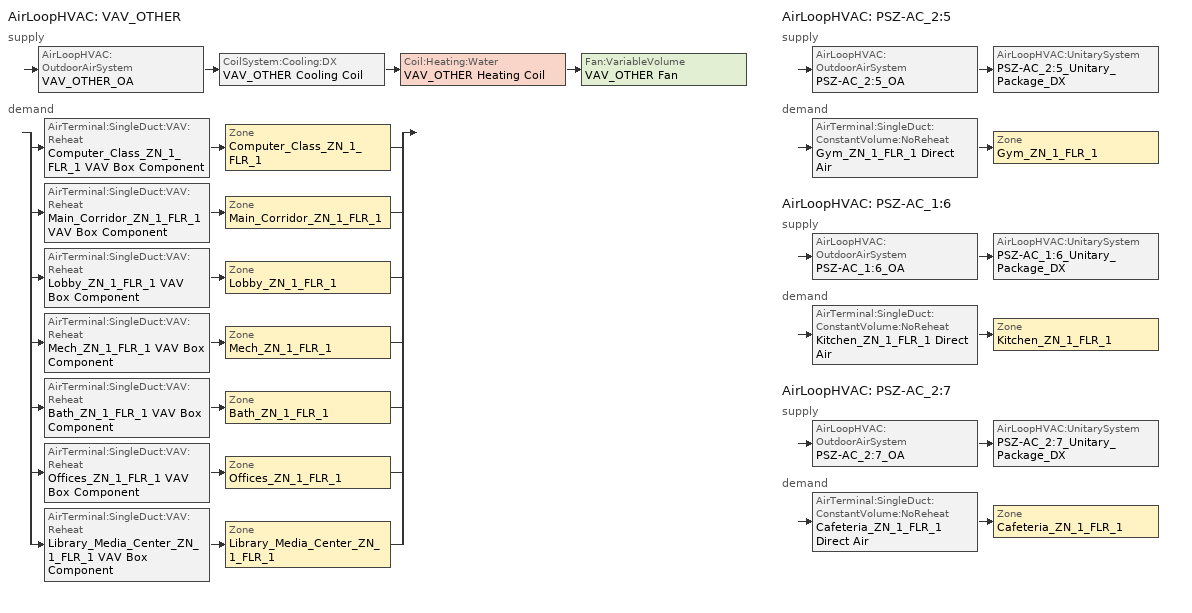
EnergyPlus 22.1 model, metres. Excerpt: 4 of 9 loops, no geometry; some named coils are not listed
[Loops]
AirLoopHVAC 'VAV_OTHER'
 supply: AirLoopHVAC:OutdoorAirSystem 'VAV_OTHER_OA' > CoilSystem:Cooling:DX 'VAV_OTHER Cooling Coil' > Coil:Heating:Water 'VAV_OTHER Heating Coil' > Fan:VariableVolume 'VAV_OTHER Fan'
 demand: split
  | AirTerminal:SingleDuct:VAV:Reheat 'Computer_Class_ZN_1_FLR_1 VAV Box Component' > Zone 'Computer_Class_ZN_1_FLR_1'
  | AirTerminal:SingleDuct:VAV:Reheat 'Main_Corridor_ZN_1_FLR_1 VAV Box Component' > Zone 'Main_Corridor_ZN_1_FLR_1'
  | AirTerminal:SingleDuct:VAV:Reheat 'Lobby_ZN_1_FLR_1 VAV Box Component' > Zone 'Lobby_ZN_1_FLR_1'
  | AirTerminal:SingleDuct:VAV:Reheat 'Mech_ZN_1_FLR_1 VAV Box Component' > Zone 'Mech_ZN_1_FLR_1'
  | AirTerminal:SingleDuct:VAV:Reheat 'Bath_ZN_1_FLR_1 VAV Box Component' > Zone 'Bath_ZN_1_FLR_1'
  | AirTerminal:SingleDuct:VAV:Reheat 'Offices_ZN_1_FLR_1 VAV Box Component' > Zone 'Offices_ZN_1_FLR_1'
  | AirTerminal:SingleDuct:VAV:Reheat 'Library_Media_Center_ZN_1_FLR_1 VAV Box Component' > Zone 'Library_Media_Center_ZN_1_FLR_1'
AirLoopHVAC 'PSZ-AC_2:5'
 supply: AirLoopHVAC:OutdoorAirSystem 'PSZ-AC_2:5_OA' > AirLoopHVAC:UnitarySystem 'PSZ-AC_2:5_Unitary_Package_DX'
 demand: AirTerminal:SingleDuct:ConstantVolume:NoReheat 'Gym_ZN_1_FLR_1 Direct Air' > Zone 'Gym_ZN_1_FLR_1'
AirLoopHVAC 'PSZ-AC_1:6'
 supply: AirLoopHVAC:OutdoorAirSystem 'PSZ-AC_1:6_OA' > AirLoopHVAC:UnitarySystem 'PSZ-AC_1:6_Unitary_Package_DX'
 demand: AirTerminal:SingleDuct:ConstantVolume:NoReheat 'Kitchen_ZN_1_FLR_1 Direct Air' > Zone 'Kitchen_ZN_1_FLR_1'
AirLoopHVAC 'PSZ-AC_2:7'
 supply: AirLoopHVAC:OutdoorAirSystem 'PSZ-AC_2:7_OA' > AirLoopHVAC:UnitarySystem 'PSZ-AC_2:7_Unitary_Package_DX'
 demand: AirTerminal:SingleDuct:ConstantVolume:NoReheat 'Cafeteria_ZN_1_FLR_1 Direct Air' > Zone 'Cafeteria_ZN_1_FLR_1'
[Refrigeration:Case] Availability Schedule=ALWAYS_ON; Zone=Kitchen_ZN_1_FLR_1; Rated Ambient Temperature {C}=23.88; Rated Ambient Relative Humidity {percent}=55; Rated Total Cooling Capacity per Unit Length {W/m}=734; Case Length {m}=3.66; Latent Case Credit Curve Type=CaseTemperatureMethod; Standard Case Lighting Power per Unit Length {W/m}=33; Case Lighting Schedule=walkin_occ_lght_SCH_2; Fraction of Lighting Energy to Case=1; Case Anti-Sweat Heater Power per Unit Length {W/m}=0; Minimum Anti-Sweat Heater Power per Unit Length {W/m}=0; Anti-Sweat Heater Control Type=None; Humidity at Zero Anti-Sweat Heater Energy {percent}=0; Case Height {m}=0; Defrost Energy Correction Curve Type=None
Name | Rated Latent Heat Ratio | Rated Runtime Fraction | Case Operating Temperature {C} | Latent Case Credit Curve | Standard Case Fan Power per Unit Length {W/m} | Operating Case Fan Power per Unit Length {W/m} | Fraction of Anti-Sweat Heater Energy to Case | Case Defrost Power per Unit Length {W/m} | Case Defrost Type | Case Defrost Schedule | Case Defrost Drip-Down Schedule | Under Case HVAC Return Air Fraction | Refrigerated Case Restocking Schedule | Case Credit Fraction Schedule
Kitchen_ZN_1_FLR_1_Case:1_WALKINFREEZER | 0.1 | 0.4 | -23 | Kitchen_ZN_1_FLR_1_Case:1_WALKINFREEZERSingleShelfHorizontal_LatentEnergyMult | 19.5143 | 19.5143 | 0 | 547 | ELECTRIC | Kitchen_ZN_1_FLR_1_Case:1_WALKINFREEZER_CaseDefrost2aDaySched | Kitchen_ZN_1_FLR_1_Case:1_WALKINFREEZER_CaseDripDown2aDaySched | 0 | Kitchen_ZN_1_FLR_1_Case:1_WALKINFREEZER_WalkInStockingSched | Kitchen_ZN_1_FLR_1_Case:1_WALKINFREEZER_CaseCreditReduxSched
Kitchen_ZN_1_FLR_1_Case:2_SELFCONTAINEDDISPLAYCASE | 0.08 | 0.85 | 2 | Kitchen_ZN_1_FLR_1_Case:2_SELFCONTAINEDDISPLAYCASEMultiShelfVertical_LatentEnergyMult | 15.7143 | 15.7143 | 0.2 | 0 | NONE |  |  | 0.05 | Kitchen_ZN_1_FLR_1_Case:2_SELFCONTAINEDDISPLAYCASE_CaseStockingSched
[Refrigeration:CaseAndWalkInList]
Name | Case or WalkIn 1
RACK1CaseList | Kitchen_ZN_1_FLR_1_Case:1_WALKINFREEZER
RACK2CaseList | Kitchen_ZN_1_FLR_1_Case:2_SELFCONTAINEDDISPLAYCASE
[EnergyManagementSystem:Sensor]
Name | Output:Variable or Output:Meter Index Key | Output:Variable or Output:Meter
cPCLZN_1_FLR_1_LSr | Computer_Class_ZN_1_FLR_1 | Zone Lights Electricity Rate
cPCLZN_1_FLR_1_OSr | Computer_Class_ZN_1_FLR_1 | People Occupant Count
Main_Corridor_ZN_1_FLR_1_LSr | Main_Corridor_ZN_1_FLR_1 | Zone Lights Electricity Rate
Lobby_ZN_1_FLR_1_LSr | Lobby_ZN_1_FLR_1 | Zone Lights Electricity Rate
Mech_ZN_1_FLR_1_LSr | Mech_ZN_1_FLR_1 | Zone Lights Electricity Rate
Bath_ZN_1_FLR_1_LSr | Bath_ZN_1_FLR_1 | Zone Lights Electricity Rate
Offices_ZN_1_FLR_1_LSr | Offices_ZN_1_FLR_1 | Zone Lights Electricity Rate
Offices_ZN_1_FLR_1_OSr | Offices_ZN_1_FLR_1 | People Occupant Count
Gym_ZN_1_FLR_1_LSr | Gym_ZN_1_FLR_1 | Zone Lights Electricity Rate
Gym_ZN_1_FLR_1_OSr | Gym_ZN_1_FLR_1 | People Occupant Count
Kitchen_ZN_1_FLR_1_LSr | Kitchen_ZN_1_FLR_1 | Zone Lights Electricity Rate
Kitchen_ZN_1_FLR_1_OSr | Kitchen_ZN_1_FLR_1 | People Occupant Count
Cafeteria_ZN_1_FLR_1_LSr | Cafeteria_ZN_1_FLR_1 | Zone Lights Electricity Rate
Cafeteria_ZN_1_FLR_1_OSr | Cafeteria_ZN_1_FLR_1 | People Occupant Count
LMC_ZN_1_FLR_1_LSr | Library_Media_Center_ZN_1_FLR_1 | Zone Lights Electricity Rate
LMC_ZN_1_FLR_1_OSr | Library_Media_Center_ZN_1_FLR_1 | People Occupant Count
vav_other_OA_VRP | VAV_OTHER | Air System Outdoor Air Mechanical Ventilation Requested Mass Flow Rate
vav_other_OA | VAV_OTHER | Air System Outdoor Air Mass Flow Rate
vav_other_SUPPLY_FLOW | VAV_OTHER_OA-VAV_OTHER_CoolCNode | System Node Standard Density Volume Flow Rate
[EnergyManagementSystem:Program]
SetBoilerCurve: IF BoilerPLR >= PLRx; IF BoilerType == 1; SET BoilerCurve = 0.975 + 0.305*BoilerPLR - 0.527*(BoilerPLR^2) + 0.249*(BoilerPLR^3); ELSEIF BoilerType == 2; SET BoilerCurve = 0.907 + 0.320*BoilerPLR - 0.420*(BoilerPLR^2) + 0.193*(BoilerPLR^3); ELSE; SET BoilerCurve = 0.492 + 1.41*BoilerPLR - 1.529*(BoilerPLR^2) + 0.628*(BoilerPLR^3); ENDIF; ELSE; IF BoilerPLR == 0; SET BoilerCurve = NULL; ELSE; IF BoilerPLR <0.05; SET BoilerCurve = (0.05/(0.05 + SkinLossRate)) * (Ecx/EtRated); ELSE; SET BoilerCurve = (BoilerPLR/(BoilerPLR + SkinLossRate)) * (Ecx/EtRated); ENDIF; ENDIF; ENDIF
[EnergyManagementSystem:ProgramCallingManager]
Transformer_Load_Prog_Manager: AfterPredictorAfterHVACManagers; Transformer_Load_Prog
SET_cCL1_Pod_1_ZN_1_FLR_1_Light_EMS_Program_Prog_Manager: BeginTimestepBeforePredictor; SET_cCL1_Pod_1_ZN_1_FLR_1_Light_EMS_Program
SET_mCl1_Pod_1_ZN_1_FLR_1_Light_EMS_Program_Prog_Manager: BeginTimestepBeforePredictor; SET_mCl1_Pod_1_ZN_1_FLR_1_Light_EMS_Program
SET_cPOD1_ZN_1_FLR_1_Light_EMS_Program_Prog_Manager: BeginTimestepBeforePredictor; SET_cPOD1_ZN_1_FLR_1_Light_EMS_Program
SET_cCL2_Pod_1_ZN_1_FLR_1_Light_EMS_Program_Prog_Manager: BeginTimestepBeforePredictor; SET_cCL2_Pod_1_ZN_1_FLR_1_Light_EMS_Program
SET_mCl2_Pod_1_ZN_1_FLR_1_Light_EMS_Program_Prog_Manager: BeginTimestepBeforePredictor; SET_mCl2_Pod_1_ZN_1_FLR_1_Light_EMS_Program
SET_cCL1_Pod_2_ZN_1_FLR_1_Light_EMS_Program_Prog_Manager: BeginTimestepBeforePredictor; SET_cCL1_Pod_2_ZN_1_FLR_1_Light_EMS_Program
SET_mCl1_Pod_2_ZN_1_FLR_1_Light_EMS_Program_Prog_Manager: BeginTimestepBeforePredictor; SET_mCl1_Pod_2_ZN_1_FLR_1_Light_EMS_Program
SET_cPOD2_ZN_1_FLR_1_Light_EMS_Program_Prog_Manager: BeginTimestepBeforePredictor; SET_cPOD2_ZN_1_FLR_1_Light_EMS_Program
SET_cCL2_Pod_2_ZN_1_FLR_1_Light_EMS_Program_Prog_Manager: BeginTimestepBeforePredictor; SET_cCL2_Pod_2_ZN_1_FLR_1_Light_EMS_Program
SET_mCl2_Pod_2_ZN_1_FLR_1_Light_EMS_Program_Prog_Manager: BeginTimestepBeforePredictor; SET_mCl2_Pod_2_ZN_1_FLR_1_Light_EMS_Program
SET_cCL1_Pod_3_ZN_1_FLR_1_Light_EMS_Program_Prog_Manager: BeginTimestepBeforePredictor; SET_cCL1_Pod_3_ZN_1_FLR_1_Light_EMS_Program
SET_mCl1_Pod_3_ZN_1_FLR_1_Light_EMS_Program_Prog_Manager: BeginTimestepBeforePredictor; SET_mCl1_Pod_3_ZN_1_FLR_1_Light_EMS_Program
SET_cPOD3_ZN_1_FLR_1_Light_EMS_Program_Prog_Manager: BeginTimestepBeforePredictor; SET_cPOD3_ZN_1_FLR_1_Light_EMS_Program
SET_cCL2_Pod_3_ZN_1_FLR_1_Light_EMS_Program_Prog_Manager: BeginTimestepBeforePredictor; SET_cCL2_Pod_3_ZN_1_FLR_1_Light_EMS_Program
SET_mCl2_Pod_3_ZN_1_FLR_1_Light_EMS_Program_Prog_Manager: BeginTimestepBeforePredictor; SET_mCl2_Pod_3_ZN_1_FLR_1_Light_EMS_Program
SET_cPCLZN_1_FLR_1_Light_EMS_Program_Prog_Manager: BeginTimestepBeforePredictor; SET_cPCLZN_1_FLR_1_Light_EMS_Program
SET_Main_Corridor_ZN_1_FLR_1_Light_EMS_Program_Prog_Manager: BeginTimestepBeforePredictor; SET_Main_Corridor_ZN_1_FLR_1_Light_EMS_Program
SET_Lobby_ZN_1_FLR_1_Light_EMS_Program_Prog_Manager: BeginTimestepBeforePredictor; SET_Lobby_ZN_1_FLR_1_Light_EMS_Program
SET_Mech_ZN_1_FLR_1_Light_EMS_Program_Prog_Manager: BeginTimestepBeforePredictor; SET_Mech_ZN_1_FLR_1_Light_EMS_Program
SET_Bath_ZN_1_FLR_1_Light_EMS_Program_Prog_Manager: BeginTimestepBeforePredictor; SET_Bath_ZN_1_FLR_1_Light_EMS_Program
SET_Offices_ZN_1_FLR_1_Light_EMS_Program_Prog_Manager: BeginTimestepBeforePredictor; SET_Offices_ZN_1_FLR_1_Light_EMS_Program
SET_Gym_ZN_1_FLR_1_Light_EMS_Program_Prog_Manager: BeginTimestepBeforePredictor; SET_Gym_ZN_1_FLR_1_Light_EMS_Program
SET_Kitchen_ZN_1_FLR_1_Light_EMS_Program_Prog_Manager: BeginTimestepBeforePredictor; SET_Kitchen_ZN_1_FLR_1_Light_EMS_Program
SET_Cafeteria_ZN_1_FLR_1_Light_EMS_Program_Prog_Manager: BeginTimestepBeforePredictor; SET_Cafeteria_ZN_1_FLR_1_Light_EMS_Program
SET_LMC_ZN_1_FLR_1_Light_EMS_Program_Prog_Manager: BeginTimestepBeforePredictor; SET_LMC_ZN_1_FLR_1_Light_EMS_Program
[EnergyManagementSystem:InternalVariable] Internal Data Type=Zone Floor Area
Name | Internal Data Index Key
cPCLZN_1_FLR_1_Area | Computer_Class_ZN_1_FLR_1
Main_Corridor_ZN_1_FLR_1_Area | Main_Corridor_ZN_1_FLR_1
Lobby_ZN_1_FLR_1_Area | Lobby_ZN_1_FLR_1
Mech_ZN_1_FLR_1_Area | Mech_ZN_1_FLR_1
Bath_ZN_1_FLR_1_Area | Bath_ZN_1_FLR_1
Offices_ZN_1_FLR_1_Area | Offices_ZN_1_FLR_1
Gym_ZN_1_FLR_1_Area | Gym_ZN_1_FLR_1
Kitchen_ZN_1_FLR_1_Area | Kitchen_ZN_1_FLR_1
Cafeteria_ZN_1_FLR_1_Area | Cafeteria_ZN_1_FLR_1
LMC_ZN_1_FLR_1_Area | Library_Media_Center_ZN_1_FLR_1
[DesignSpecification:ZoneAirDistribution] Zone Air Distribution Effectiveness in Cooling Mode=1; Zone Air Distribution Effectiveness in Heating Mode=1
Name | Minimum Zone Ventilation Efficiency
VAV_Zone_AirDistribution | 0.6
CM DSZAD Building
[Sizing:System] Type of Load to Size On=Sensible; Preheat Design Temperature {C}=7; Preheat Design Humidity Ratio {kgWater/kgDryAir}=0.008; Precool Design Temperature {C}=12.8; Precool Design Humidity Ratio {kgWater/kgDryAir}=0.008; Central Cooling Design Supply Air Temperature {C}=12.8; Type of Zone Sum to Use=Coincident; 100% Outdoor Air in Cooling=No; 100% Outdoor Air in Heating=No; Central Cooling Design Supply Air Humidity Ratio {kgWater/kgDryAir}=0.0085; Central Heating Design Supply Air Humidity Ratio {kgWater/kgDryAir}=0.008; Cooling Supply Air Flow Rate Method=DesignDay; Cooling Supply Air Flow Rate {m3/s}=0; Heating Supply Air Flow Rate Method=DesignDay; Heating Supply Air Flow Rate {m3/s}=0; System Outdoor Air Method=ZoneSum
Name | Design Outdoor Air Flow Rate {m3/s} | Central Heating Maximum System Air Flow Ratio | Central Heating Design Supply Air Temperature {C} | Zone Maximum Outdoor Air Fraction | Cooling Design Capacity Method | Cooling Design Capacity {W} | Heating Design Capacity Method | Heating Design Capacity {W} | Central Cooling Capacity Control Method
VAV_OTHER | 1.4686 | 0.3 | 12.8
PSZ-AC_2:5; PSZ-AC_1:6; PSZ-AC_2:7 | AUTOSIZE | 1 | 40 | 1 | CoolingDesignCapacity | autosize | HeatingDesignCapacity | autosize | OnOff
[AirLoopHVAC] Design Supply Air Flow Rate {m3/s}=AUTOSIZE
VAV_OTHER; PSZ-AC_2:5; PSZ-AC_1:6; PSZ-AC_2:7
[SetpointManager:MixedAir] Control Variable=Temperature
Name | Setpoint Node or NodeList
VAV_OTHER_CoolC SAT Manager | VAV_OTHER_CoolC-VAV_OTHER_HeatCNode
VAV_OTHER_HeatC MixedAir Manager | VAV_OTHER_HeatC-VAV_OTHER FanNode
VAV_OTHER_OAMixed Air Temp Manager | VAV_OTHER_OA-VAV_OTHER_CoolCNode
PSZ-AC_2:5_OAMixed Air Temp Manager | PSZ-AC_2:5 Mixed Air Outlet
PSZ-AC_1:6_OAMixed Air Temp Manager | PSZ-AC_1:6 Mixed Air Outlet
PSZ-AC_2:7_OAMixed Air Temp Manager | PSZ-AC_2:7 Mixed Air Outlet
[Controller:OutdoorAir] Maximum Outdoor Air Flow Rate {m3/s}=AUTOSIZE; Economizer Control Type=DifferentialEnthalpy; Economizer Control Action Type=ModulateFlow; Lockout Type=LockoutWithHeating; Minimum Limit Type=FixedMinimum
Name | Minimum Outdoor Air Flow Rate {m3/s} | Minimum Outdoor Air Schedule | Maximum Fraction of Outdoor Air Schedule | Mechanical Ventilation Controller
VAV_OTHER_OA_Controller | 0 | MinOA_MotorizedDamper_Sched | VAV_OTHER Max OA Fraction | VAV_OTHER_DCV
PSZ-AC_2:5_OA_Controller; PSZ-AC_2:7_OA_Controller | AUTOSIZE | MinOA_MotorizedDamper_Sched
PSZ-AC_1:6_OA_Controller | AUTOSIZE | Kitchen_Exhaust_SCH
[CoilSystem:Cooling:DX]
VAV_OTHER Cooling Coil: Availability Schedule=Always_On; Cooling Coil=VAV_OTHER Cooling Coil
[Fan:VariableVolume]
VAV_OTHER Fan: Availability Schedule=HVACOperationSchd; Fan Total Efficiency=0.6045; Pressure Rise {Pa}=1314.72; Maximum Flow Rate {m3/s}=AUTOSIZE; Fan Power Minimum Flow Rate Input Method=Fraction; Fan Power Minimum Flow Fraction=0.25; Motor Efficiency=0.93; Motor In Airstream Fraction=1; Fan Power Coefficient 1=0.0408; Fan Power Coefficient 2=0.088; Fan Power Coefficient 3=-0.0729; Fan Power Coefficient 4=0.9437; Fan Power Coefficient 5=0
[Controller:MechanicalVentilation] Availability Schedule=MinOA_MotorizedDamper_Sched
VAV_OTHER_DCV: Demand Controlled Ventilation=Yes; System Outdoor Air Method=Standard62.1VentilationRateProcedure; Zone 1=Computer_Class_ZN_1_FLR_1; Design Specification Outdoor Air Object Name 1=SZ DSOA Computer_Class_ZN_1_FLR_1; Design Specification Zone Air Distribution Object Name 1=CM DSZAD Building; Zone 2=Main_Corridor_ZN_1_FLR_1; Design Specification Outdoor Air Object Name 2=SZ DSOA Main_Corridor_ZN_1_FLR_1; Design Specification Zone Air Distribution Object Name 2=CM DSZAD Building; Zone 3=Lobby_ZN_1_FLR_1; Design Specification Outdoor Air Object Name 3=SZ DSOA Lobby_ZN_1_FLR_1; Design Specification Zone Air Distribution Object Name 3=CM DSZAD Building; Zone 4=Mech_ZN_1_FLR_1; Design Specification Outdoor Air Object Name 4=SZ DSOA Mech_ZN_1_FLR_1; Design Specification Zone Air Distribution Object Name 4=CM DSZAD Building; Zone 5=Bath_ZN_1_FLR_1; Design Specification Outdoor Air Object Name 5=SZ DSOA Bath_ZN_1_FLR_1; Design Specification Zone Air Distribution Object Name 5=CM DSZAD Building; Zone 6=Offices_ZN_1_FLR_1; Design Specification Outdoor Air Object Name 6=SZ DSOA Offices_ZN_1_FLR_1; Design Specification Zone Air Distribution Object Name 6=CM DSZAD Building; Zone 7=Library_Media_Center_ZN_1_FLR_1; Design Specification Outdoor Air Object Name 7=SZ DSOA Library_Media_Center_ZN_1_FLR_1; Design Specification Zone Air Distribution Object Name 7=CM DSZAD Building
Gym_ZN_1_FLR_1_DCV: Demand Controlled Ventilation=No; System Outdoor Air Method=ZoneSum; Zone 1=Gym_ZN_1_FLR_1; Design Specification Outdoor Air Object=SZ DSOA Gym_ZN_1_FLR_1; Design Specification Zone Air Distribution Object=CM DSZAD Building
Cafeteria_ZN_1_FLR_1_DCV: Demand Controlled Ventilation=No; System Outdoor Air Method=ZoneSum; Zone 1=Cafeteria_ZN_1_FLR_1; Design Specification Outdoor Air Object=SZ DSOA Cafeteria_ZN_1_FLR_1; Design Specification Zone Air Distribution Object=CM DSZAD Building
[Coil:Cooling:DX:TwoSpeed]
VAV_OTHER Cooling Coil: Availability Schedule=Always_On; High Speed Gross Rated Total Cooling Capacity {W} Sep 25, 2012: DX_TwoSpeedObject_from_VAV=AUTOSIZE; High Speed Gross Rated Sensible Heat Ratio Sep 25, 2012: DX_TwoSpeedObject_from_VAV=AUTOSIZE; High Speed Gross Rated Cooling COP {W/W}=3.39929; High Speed Rated Air Flow Rate {m3/s} Sep 25, 2012: DX_TwoSpeedObject_from_VAV=AUTOSIZE; Total Cooling Capacity Function of Temperature Curve=LgDX_CapFT; Total Cooling Capacity Function of Flow Fraction Curve=LgDX_CapFF; Energy Input Ratio Function of Temperature Curve=LgDX_EIRFT; Energy Input Ratio Function of Flow Fraction Curve=LgDX_EIRFF; Part Load Fraction Correlation Curve=LgDX_PLR; Low Speed Gross Rated Total Cooling Capacity {W} Sep 25, 2012: DX_TwoSpeedObject_from_VAV=AUTOSIZE; Low Speed Gross Rated Sensible Heat Ratio Sep 25, 2012: DX_TwoSpeedObject_from_VAV=AUTOSIZE; Low Speed Gross Rated Cooling COP {W/W}=3.39929; Low Speed Rated Air Flow Rate {m3/s} Sep 25, 2012: DX_TwoSpeedObject_from_VAV=AUTOSIZE; Low Speed Total Cooling Capacity Function of Temperature Curve=LgDX_CapFT; Low Speed Energy Input Ratio Function of Temperature Curve=LgDX_EIRFT
[Coil:Heating:Water]
VAV_OTHER Heating Coil: Availability Schedule=Always_On; U-Factor Times Area Value {W/K}=AUTOSIZE; Maximum Water Flow Rate {m3/s}=AUTOSIZE; Performance Input Method=UFactorTimesAreaAndDesignWaterFlowRate; Rated Capacity {W}=AUTOSIZE; Rated Inlet Water Temperature {C}=82.22; Rated Inlet Air Temperature {C}=2.8; Rated Outlet Water Temperature {C}=54.44; Rated Outlet Air Temperature {C}=12.8
[Controller:WaterCoil]
VAV_OTHER_HeatC_Controller: Control Variable=Temperature; Action=NORMAL; Actuator Variable=FLOW; Controller Convergence Tolerance {deltaC}=0.0001; Maximum Actuated Flow {m3/s}=AUTOSIZE; Minimum Actuated Flow {m3/s}=0
[Sizing:Zone] Zone Cooling Design Supply Air Temperature Input Method=SupplyAirTemperature; Zone Cooling Design Supply Air Temperature {C}=12.8; Zone Heating Design Supply Air Temperature Input Method=SupplyAirTemperature; Zone Heating Design Supply Air Temperature {C}=40; Zone Cooling Design Supply Air Humidity Ratio {kg-H2O/kg-air}=0.0085; Zone Heating Design Supply Air Humidity Ratio {kgWater/kgDryAir}=0.008; Cooling Design Air Flow Rate {m3/s}=0; Cooling Minimum Air Flow Fraction=0; Heating Design Air Flow Method=DesignDay; Heating Design Air Flow Rate {m3/s}=0
Name | Design Specification Outdoor Air Object | Cooling Design Air Flow Method | Design Specification Zone Air Distribution Object | Cooling Minimum Air Flow {m3/s}
Computer_Class_ZN_1_FLR_1 | SZ DSOA Computer_Class_ZN_1_FLR_1 | DesignDay | VAV_Zone_AirDistribution
Main_Corridor_ZN_1_FLR_1 | SZ DSOA Main_Corridor_ZN_1_FLR_1 | DesignDay | VAV_Zone_AirDistribution
Lobby_ZN_1_FLR_1 | SZ DSOA Lobby_ZN_1_FLR_1 | DesignDay | VAV_Zone_AirDistribution
Mech_ZN_1_FLR_1 | SZ DSOA Mech_ZN_1_FLR_1 | DesignDay | VAV_Zone_AirDistribution
Bath_ZN_1_FLR_1 | SZ DSOA Bath_ZN_1_FLR_1 | DesignDayWithLimit | VAV_Zone_AirDistribution | 0
Offices_ZN_1_FLR_1 | SZ DSOA Offices_ZN_1_FLR_1 | DesignDay | VAV_Zone_AirDistribution
Library_Media_Center_ZN_1_FLR_1 | SZ DSOA Library_Media_Center_ZN_1_FLR_1 | DesignDay | VAV_Zone_AirDistribution
Gym_ZN_1_FLR_1 | SZ DSOA Gym_ZN_1_FLR_1 | DesignDay
Kitchen_ZN_1_FLR_1 | SZ DSOA Kitchen_ZN_1_FLR_1 | DesignDayWithLimit |  | 0.197746
Cafeteria_ZN_1_FLR_1 | SZ DSOA Cafeteria_ZN_1_FLR_1 | DesignDay
[DesignSpecification:OutdoorAir]
Name | Outdoor Air Method | Outdoor Air Flow per Person {m3/s-person} | Outdoor Air Flow per Zone Floor Area {m3/s-m2} | Outdoor Air Flow per Zone {m3/s}
SZ DSOA Computer_Class_ZN_1_FLR_1 | Sum | 0.00471947 | 0.000609599
SZ DSOA Main_Corridor_ZN_1_FLR_1 | Flow/Area |  | 0.0003048
SZ DSOA Lobby_ZN_1_FLR_1 | Flow/Area |  | 0.000558799
SZ DSOA Mech_ZN_1_FLR_1; SZ DSOA Bath_ZN_1_FLR_1 | Flow/Area |  | 0
SZ DSOA Offices_ZN_1_FLR_1 | Flow/Area |  | 0.0004318
SZ DSOA Library_Media_Center_ZN_1_FLR_1 | Flow/Area |  | 0.000863599
SZ DSOA Gym_ZN_1_FLR_1 | Sum | 0 | 0.001524
SZ DSOA Kitchen_ZN_1_FLR_1 | Maximum |  | 0.00117856 | 0.197746
SZ DSOA Cafeteria_ZN_1_FLR_1 | Flow/Area |  | 0.0047244
[ZoneControl:Thermostat] Control Type Schedule=Dual Zone Control Type Sched
Name | Zone or ZoneList | Control 1
Computer_Class_ZN_1_FLR_1 Thermostat | Computer_Class_ZN_1_FLR_1 | Computer_Class_ZN_1_FLR_1 Dual SP Control
Main_Corridor_ZN_1_FLR_1 Thermostat | Main_Corridor_ZN_1_FLR_1 | Main_Corridor_ZN_1_FLR_1 Dual SP Control
Lobby_ZN_1_FLR_1 Thermostat | Lobby_ZN_1_FLR_1 | Lobby_ZN_1_FLR_1 Dual SP Control
Mech_ZN_1_FLR_1 Thermostat | Mech_ZN_1_FLR_1 | Mech_ZN_1_FLR_1 Dual SP Control
Bath_ZN_1_FLR_1 Thermostat | Bath_ZN_1_FLR_1 | Bath_ZN_1_FLR_1 Dual SP Control
Offices_ZN_1_FLR_1 Thermostat | Offices_ZN_1_FLR_1 | Offices_ZN_1_FLR_1 Dual SP Control
Library_Media_Center_ZN_1_FLR_1 Thermostat | Library_Media_Center_ZN_1_FLR_1 | Library_Media_Center_ZN_1_FLR_1 Dual SP Control
Gym_ZN_1_FLR_1 Thermostat | Gym_ZN_1_FLR_1 | Gym_ZN_1_FLR_1 Dual SP Control
Kitchen_ZN_1_FLR_1 Thermostat | Kitchen_ZN_1_FLR_1 | Kitchen_ZN_1_FLR_1 Dual SP Control
Cafeteria_ZN_1_FLR_1 Thermostat | Cafeteria_ZN_1_FLR_1 | Cafeteria_ZN_1_FLR_1 Dual SP Control
[ThermostatSetpoint:DualSetpoint]
Name | Heating Setpoint Temperature Schedule | Cooling Setpoint Temperature Schedule
Computer_Class_ZN_1_FLR_1 Dual SP Control; Main_Corridor_ZN_1_FLR_1 Dual SP Control; Lobby_ZN_1_FLR_1 Dual SP Control; Library_Media_Center_ZN_1_FLR_1 Dual SP Control | HTGSETP_SCH_YES_OPTIMUM | CLGSETP_SCH_YES_OPTIMUM
Mech_ZN_1_FLR_1 Dual SP Control; Bath_ZN_1_FLR_1 Dual SP Control | HTGSETP_SCH_Setback | CLGSETP_SCH_setup
Offices_ZN_1_FLR_1 Dual SP Control | HTGSETP_SCH_YES_OPTIMUM_w_SB | CLGSETP_SCH_YES_OPTIMUM_w_SB
Gym_ZN_1_FLR_1 Dual SP Control; Kitchen_ZN_1_FLR_1 Dual SP Control; Cafeteria_ZN_1_FLR_1 Dual SP Control | HTGSETP_SCH_NO_OPTIMUM | CLGSETP_SCH_NO_OPTIMUM
[Zone equipment]
Computer_Class_ZN_1_FLR_1: Computer_Class_ZN_1_FLR_1 VAV Box Component
Main_Corridor_ZN_1_FLR_1: Main_Corridor_ZN_1_FLR_1 VAV Box Component
Lobby_ZN_1_FLR_1: Lobby_ZN_1_FLR_1 VAV Box Component
Mech_ZN_1_FLR_1: Mech_ZN_1_FLR_1 VAV Box Component
Bath_ZN_1_FLR_1: Bath_ZN_1_FLR_1 Exhaust Fan, Bath_ZN_1_FLR_1 VAV Box Component
Offices_ZN_1_FLR_1: Offices_ZN_1_FLR_1 VAV Box Component
Library_Media_Center_ZN_1_FLR_1: Library_Media_Center_ZN_1_FLR_1 Exhaust Fan, Library_Media_Center_ZN_1_FLR_1 VAV Box Component
Gym_ZN_1_FLR_1: Gym_ZN_1_FLR_1 Exhaust Fan, Gym_ZN_1_FLR_1 Direct Air
Kitchen_ZN_1_FLR_1: Kitchen_ZN_1_FLR_1 Exhaust Fan, Kitchen_ZN_1_FLR_1 Direct Air
Cafeteria_ZN_1_FLR_1: Cafeteria_ZN_1_FLR_1 Exhaust Fan, Cafeteria_ZN_1_FLR_1 Direct Air
[AirTerminal:SingleDuct:VAV:Reheat] Availability Schedule=Always_On; Maximum Air Flow Rate {m3/s}=AUTOSIZE; Maximum Hot Water or Steam Flow Rate {m3/s}=AUTOSIZE; Minimum Hot Water or Steam Flow Rate {m3/s}=0; Convergence Tolerance=0.001; Damper Heating Action=ReverseWithLimits; Maximum Flow Fraction During Reheat=0.5; Maximum Reheat Air Temperature {C}=40
Name | Zone Minimum Air Flow Input Method | Constant Minimum Air Flow Fraction | Reheat Coil | Minimum Air Flow Fraction Schedule
Computer_Class_ZN_1_FLR_1 VAV Box Component | Constant | 0.678 | Computer_Class_ZN_1_FLR_1 VAV Box Reheat Coil
Main_Corridor_ZN_1_FLR_1 VAV Box Component | Constant | 0.302 | Main_Corridor_ZN_1_FLR_1 VAV Box Reheat Coil
Lobby_ZN_1_FLR_1 VAV Box Component | Constant | 0.301 | Lobby_ZN_1_FLR_1 VAV Box Reheat Coil
Mech_ZN_1_FLR_1 VAV Box Component | Constant | 0.01 | Mech_ZN_1_FLR_1 VAV Box Reheat Coil
Bath_ZN_1_FLR_1 VAV Box Component | Constant | 0.01 | Bath_ZN_1_FLR_1 VAV Box Reheat Coil
Offices_ZN_1_FLR_1 VAV Box Component | Scheduled |  | Offices_ZN_1_FLR_1 VAV Box Reheat Coil | Offices_ZN_1_FLR_1_MDP_Sch
Library_Media_Center_ZN_1_FLR_1 VAV Box Component | Constant | 0.367 | Library_Media_Center_ZN_1_FLR_1 VAV Box Reheat Coil
[SetpointManager:Warmest]
VAV_OTHER Supply Air Temperature Manager: Control Variable=Temperature; HVAC Air Loop=VAV_OTHER; Minimum Setpoint Temperature {C}=12.8; Maximum Setpoint Temperature {C}=15.6; Strategy=MaximumTemperature; Setpoint Node or NodeList=VAV_OTHER Supply Equipment Outlet Node
[Fan:ZoneExhaust]
Name | Availability Schedule | Fan Total Efficiency | Pressure Rise {Pa} | Maximum Flow Rate {m3/s} | Balanced Exhaust Fraction Schedule
Bath_ZN_1_FLR_1 Exhaust Fan | Hours_of_operation | 0.385 | 125 | 0.283168 | Bath_ZN_1_FLR_1 Exhaust Fan Balanced Exhaust Fraction Schedule
Library_Media_Center_ZN_1_FLR_1 Exhaust Fan | Hours_of_operation | 1 | 0 | 0.283168
Gym_ZN_1_FLR_1 Exhaust Fan | Kitchen_Exhaust_SCH | 1 | 0 | 0.544155
Kitchen_ZN_1_FLR_1 Exhaust Fan | Kitchen_Exhaust_SCH | 0.385 | 125 | 2.12376 | Kitchen Exhaust Fan Balanced Exhaust Fraction Schedule
Cafeteria_ZN_1_FLR_1 Exhaust Fan | Kitchen_Exhaust_SCH | 1 | 0 | 1.38186
[Coil:Cooling:DX:MultiSpeed] Availability Schedule=Always_On; Condenser Type=AirCooled; Apply Part Load Fraction to Speeds Greater than 1=No; Apply Latent Degradation to Speeds Greater than 1=No; Maximum Outdoor Dry-Bulb Temperature for Crankcase Heater Operation {C}=10; Basin Heater Setpoint Temperature {C}=2; Fuel Type=Electricity; Number of Speeds=2; Speed 1 Rated Evaporator Fan Power Per Volume Flow Rate {W/(m3/s)}=0; Speed 1 Total Cooling Capacity Function of Temperature Curve=SmDX_CapFT; Speed 1 Total Cooling Capacity Function of Flow Fraction Curve=SmDX_CapFF; Speed 1 Energy Input Ratio Function of Temperature Curve=SmDX_EIRFT; Speed 1 Energy Input Ratio Function of Flow Fraction Curve=SmDX_EIRFF; Speed 1 Part Load Fraction Correlation Curve=SmDX_PLR; Speed 1 Rated Waste Heat Fraction of Power Input=0.2; Speed 1 Evaporative Condenser Effectiveness=0.9; Speed 2 Rated Evaporator Fan Power Per Volume Flow Rate {W/(m3/s)}=0; Speed 2 Total Cooling Capacity Function of Temperature Curve=SmDX_CapFT; Speed 2 Total Cooling Capacity Function of Flow Fraction Curve=SmDX_CapFF; Speed 2 Energy Input Ratio Function of Temperature Curve=SmDX_EIRFT; Speed 2 Energy Input Ratio Function of Flow Fraction Curve=SmDX_EIRFF; Speed 2 Part Load Fraction Correlation Curve=SmDX_PLR; Speed 2 Rated Waste Heat Fraction of Power Input=0.2; Speed 2 Evaporative Condenser Effectiveness=0.9
Name | Speed 1 Gross Rated Total Cooling Capacity {W} | Speed 1 Gross Rated Sensible Heat Ratio | Speed 1 Gross Rated Cooling COP {W/W} | Speed 1 Rated Air Flow Rate {m3/s} | Speed 2 Gross Rated Total Cooling Capacity {W} | Speed 2 Gross Rated Sensible Heat Ratio | Speed 2 Gross Rated Cooling COP {W/W} | Speed 2 Rated Air Flow Rate {m3/s}
PSZ-AC_2:5 Cooling Coil | 17157.98 | 0.70108 | 3.79883 | 0.921267 | 34315.96 | 0.70108 | 3.79883 | 1.3819
PSZ-AC_1:6 Cooling Coil | 16200.14 | 0.70972 | 3.79883 | 0.893393 | 32400.28 | 0.70972 | 3.79883 | 1.34009
PSZ-AC_2:7 Cooling Coil | 28159.74 | 0.70108 | 3.73224 | 1.51199 | 56319.48 | 0.70108 | 3.73224 | 2.26799
[Coil:Heating:Fuel] Availability Schedule=Always_On; Fuel Type=NaturalGas; Burner Efficiency=0.8; Nominal Capacity {W}=AUTOSIZE; Parasitic Electric Load {W}=0; Parasitic Fuel Load {W}=0
PSZ-AC_2:5 Heating Coil; PSZ-AC_1:6 Heating Coil; PSZ-AC_2:7 Heating Coil
[AirTerminal:SingleDuct:ConstantVolume:NoReheat] Availability Schedule=Always_On; Maximum Air Flow Rate {m3/s}=AUTOSIZE
Gym_ZN_1_FLR_1 Direct Air; Kitchen_ZN_1_FLR_1 Direct Air; Cafeteria_ZN_1_FLR_1 Direct Air
[Fan:SystemModel]
PSZ-AC_2:5_addAQ_Unitary_Package_fan; PSZ-AC_1:6_addAQ_Unitary_Package_fan: HVACOperationSchd, autosize, Discrete, 1, 622.5, 0.865, 1, AUTOSIZE, TotalEfficiencyAndPressure, 0.56225, 622.5, 2, 0.66, 0.4, 1, 1
PSZ-AC_2:7_addAQ_Unitary_Package_fan: HVACOperationSchd, autosize, Discrete, 1, 622.5, 0.895, 1, AUTOSIZE, TotalEfficiencyAndPressure, 0.58175, 622.5, 2, 0.66, 0.4, 1, 1
[AirLoopHVAC:UnitarySystem] Control Type=Load; Dehumidification Control Type=None; Availability Schedule=Always_On; Fan Placement=BlowThrough; Supply Air Fan Operating Mode Schedule=HVACOperationSchd; DX Heating Coil Sizing Ratio=1; Use DOAS DX Cooling Coil=No; Minimum Supply Air Temperature {C}=2; Latent Load Control=SensibleOnlyLoadControl; Cooling Supply Air Flow Rate Method=SupplyAirFlowRate; Cooling Supply Air Flow Rate {m3/s}=AUTOSIZE; Heating Supply Air Flow Rate Method=SupplyAirFlowRate; Heating Supply Air Flow Rate {m3/s}=AUTOSIZE; No Load Supply Air Flow Rate Method=SupplyAirFlowRate; No Load Supply Air Flow Rate {m3/s}=AUTOSIZE; Maximum Supply Air Temperature {C}=AUTOSIZE
Name | Controlling Zone or Thermostat Location | Supply Fan | Heating Coil | Cooling Coil | Design Specification Multispeed Object
PSZ-AC_2:5_Unitary_Package_DX | Gym_ZN_1_FLR_1 | PSZ-AC_2:5_addAQ_Unitary_Package_fan | PSZ-AC_2:5 Heating Coil | PSZ-AC_2:5 Cooling Coil | PSZ-AC_2:5_Unitary_Package_DX_Perf
PSZ-AC_1:6_Unitary_Package_DX | Kitchen_ZN_1_FLR_1 | PSZ-AC_1:6_addAQ_Unitary_Package_fan | PSZ-AC_1:6 Heating Coil | PSZ-AC_1:6 Cooling Coil | PSZ-AC_1:6_Unitary_Package_DX_Perf
PSZ-AC_2:7_Unitary_Package_DX | Cafeteria_ZN_1_FLR_1 | PSZ-AC_2:7_addAQ_Unitary_Package_fan | PSZ-AC_2:7 Heating Coil | PSZ-AC_2:7 Cooling Coil | PSZ-AC_2:7_Unitary_Package_DX_Perf
[UnitarySystemPerformance:Multispeed]
PSZ-AC_2:5_Unitary_Package_DX_Perf; PSZ-AC_1:6_Unitary_Package_DX_Perf; PSZ-AC_2:7_Unitary_Package_DX_Perf: 2, 2, No, 0.66, 0.66, 0.66, 1, 1
[SetpointManager:SingleZone:Heating] Control Variable=Temperature; Minimum Supply Air Temperature {C}=10; Maximum Supply Air Temperature {C}=50
Name | Control Zone | Setpoint Node or NodeList
SupAirTemp MngrGym_ZN_1_FLR_1 - Htg | Gym_ZN_1_FLR_1 | PSZ-AC_2:5 Supply Equipment Outlet Node
SupAirTemp MngrKitchen_ZN_1_FLR_1 - Htg | Kitchen_ZN_1_FLR_1 | PSZ-AC_1:6 Supply Equipment Outlet Node
SupAirTemp MngrCafeteria_ZN_1_FLR_1 - Htg | Cafeteria_ZN_1_FLR_1 | PSZ-AC_2:7 Supply Equipment Outlet Node
[SetpointManager:SingleZone:Cooling] Control Variable=Temperature; Minimum Supply Air Temperature {C}=10; Maximum Supply Air Temperature {C}=99
Name | Control Zone | Setpoint Node or NodeList
SupAirTemp MngrGym_ZN_1_FLR_1 - Clg | Gym_ZN_1_FLR_1 | PSZ-AC_2:5 Zone Equipment Inlet Node
SupAirTemp MngrKitchen_ZN_1_FLR_1 - Clg | Kitchen_ZN_1_FLR_1 | PSZ-AC_1:6 Zone Equipment Inlet Node
SupAirTemp MngrCafeteria_ZN_1_FLR_1 - Clg | Cafeteria_ZN_1_FLR_1 | PSZ-AC_2:7 Zone Equipment Inlet Node
[WaterHeater:Mixed]
SWH Booster E Water Heater: Tank Volume {m3}=0.0227125; Setpoint Temperature Schedule=Booster Water Setpoint Temp Schedule; Deadband Temperature Difference {deltaC}=2; Maximum Temperature Limit {C}=82.2222; Heater Control Type=Cycle; Heater Maximum Capacity {W}=6000; Heater Minimum Capacity {W}=0; Heater Fuel Type=Electricity; Heater Thermal Efficiency=1; Off Cycle Parasitic Fuel Type=Electricity; Off Cycle Parasitic Heat Fraction to Tank=0; Ambient Temperature Indicator=Zone; Ambient Temperature Zone=KITCHEN_ZN_1_FLR_1; Off Cycle Loss Coefficient to Ambient Temperature {W/K}=1.05316; On Cycle Loss Coefficient to Ambient Temperature {W/K}=1.05316; Peak Use Flow Rate {m3/s}=6.30902e-05; Use Flow Rate Fraction Schedule=BLDG_SWH_SCH; Cold Water Supply Temperature Schedule=Booster Water Inlet Temp Schedule
[Schedule:Compact]
walkin_occ_lght_SCH_2: Through: 6/30, For: Weekdays, Until: 7:00, 0.1773, Until: 21:00, 0.468, Until: 24:00, 0.1773, For: SummerDesignDay, Until: 24:00, 1, For: WinterDesignDay, Until: 24:00, 0, For: WeekEnds Holidays AllOtherDays, Until: 24:00, 0.1773, Through: 9/1, For: Weekdays, Until: 8:00, 0.1773, Until: 20:00, 0.26, Until: 24:00, 0.1773, For: SummerDesignDay, Until: 24:00, 1, For: WinterDesignDay, Until: 24:00, 0, For: WeekEnds Holidays AllOtherDays, Until: 24:00, 0.1773, Through: 12/31, For: Weekdays, Until: 7:00, 0.1773, Until: 21:00, 0.468, Until: 24:00, 0.1773, For: SummerDesignDay, Until: 24:00, 1, For: WinterDesignDay, Until: 24:00, 0, For: WeekEnds Holidays AllOtherDays, Until: 24:00, 0.1773
Booster Water Inlet Temp Schedule: THROUGH: 12/31, FOR: AllDays, UNTIL: 24:00, 60
Booster Water Setpoint Temp Schedule: THROUGH: 12/31, FOR: AllDays, UNTIL: 24:00, 82.22
BLDG_SWH_SCH: Through: 6/15, For: SummerDesignDay, Until: 07:00, 0.05, Until: 08:00, 0.1, Until: 09:00, 0.34, Until: 10:00, 0.6, Until: 11:00, 0.63, Until: 12:00, 0.72, Until: 13:00, 0.79, Until: 14:00, 0.83, Until: 15:00, 0.61, Until: 16:00, 0.65, Until: 18:00, 0.1, Until: 19:00, 0.19, Until: 20:00, 0.25, Until: 22:00, 0.22, Until: 23:00, 0.12, Until: 24:00, 0.09, For: Weekdays, Until: 07:00, 0, Until: 08:00, 0, Until: 09:00, 0.34, Until: 10:00, 0.6, Until: 11:00, 0.63, Until: 12:00, 0.72, Until: 13:00, 0.79, Until: 14:00, 0.83, Until: 15:00, 0.61, Until: 16:00, 0.65, Until: 18:00, 0.1, Until: 19:00, 0.19, Until: 20:00, 0.25, Until: 22:00, 0, Until: 23:00, 0, Until: 24:00, 0, For: WinterDesignDay, Until: 09:00, 0.03, Until: 13:00, 0.05, Until: 24:00, 0.03, For: Saturday, Until: 09:00, 0, Until: 13:00, 0, Until: 24:00, 0, For: Sunday Holidays AllOtherDays, Until: 08:00, 0, Until: 14:00, 0, Until: 24:00, 0, Through: 9/15, For: SummerDesignDay, Until: 07:00, 0.05, Until: 18:00, 0.1, Until: 19:00, 0.19, Until: 20:00, 0.25, Until: 22:00, 0.22, Until: 23:00, 0.12, Until: 24:00, 0.09, For: Weekdays, Until: 08:00, 0, Until: 18:00, 0.1, Until: 19:00, 0.19, Until: 20:00, 0.25, Until: 22:00, 0, Until: 23:00, 0, Until: 24:00, 0, For: WinterDesignDay, Until: 09:00, 0.03, Until: 13:00, 0.05, Until: 24:00, 0.03, For: Saturday, Until: 09:00, 0, Until: 13:00, 0, Until: 24:00, 0, For: Sunday Holidays AllOtherDays, Until: 08:00, 0, Until: 14:00, 0, Until: 24:00, 0, Through: 12/31, For: SummerDesignDay, Until: 07:00, 0.05, Until: 08:00, 0.1, Until: 09:00, 0.34, Until: 10:00, 0.6, Until: 11:00, 0.63, Until: 12:00, 0.72, Until: 13:00, 0.79, Until: 14:00, 0.83, Until: 15:00, 0.61, Until: 16:00, 0.65, Until: 18:00, 0.1, Until: 19:00, 0.19, Until: 20:00, 0.25, Until: 22:00, 0.22, Until: 23:00, 0.12, Until: 24:00, 0.09, For: Weekdays, Until: 07:00, 0, Until: 08:00, 0, Until: 09:00, 0.34, Until: 10:00, 0.6, Until: 11:00, 0.63, Until: 12:00, 0.72, Until: 13:00, 0.79, Until: 14:00, 0.83, Until: 15:00, 0.61, Until: 16:00, 0.65, Until: 18:00, 0.1, Until: 19:00, 0.19, Until: 20:00, 0.25, Until: 22:00, 0, Until: 23:00, 0, Until: 24:00, 0, For: WinterDesignDay, Until: 09:00, 0.03, Until: 13:00, 0.05, Until: 24:00, 0.03, For: Saturday, Until: 09:00, 0, Until: 13:00, 0, Until: 24:00, 0, For: Sunday Holidays AllOtherDays, Until: 08:00, 0, Until: 14:00, 0, Until: 24:00, 0
ALWAYS_ON: Through: 12/31, For: AllDays, Until: 24:00, 1
Dual Zone Control Type Sched: Through: 12/31, For: AllDays, Until: 24:00, 4
Kitchen_Exhaust_SCH: Through: 6/30, For: Weekdays SummerDesignDay WinterDesignDay, Until: 08:00, 0, Until: 17:00, 1, Until: 24:00, 0, For: WeekEnds  Holidays AllOtherDays, Until: 24:00, 0, Through: 9/1, For: Weekdays SummerDesignDay WinterDesignDay, Until: 08:00, 0, Until: 17:00, 1, Until: 21:00, 1, Until: 24:00, 0, For: WeekEnds Holidays AllOtherDays, Until: 24:00, 0, Through: 12/31, For: Weekdays SummerDesignDay WinterDesignDay, Until: 08:00, 0, Until: 16:00, 1, Until: 21:00, 1, Until: 24:00, 0, For: WeekEnds Holidays AllOtherDays, Until: 24:00, 0
Hours_of_operation; HVACOperationSchd; Bath_ZN_1_FLR_1 Exhaust Fan Balanced Exhaust Fraction Schedule: Through: 12/31, For: Weekdays SummerDesignDay WinterDesignDay, Until: 07:00, 0, Until: 21:00, 1, Until: 24:00, 0, For: WeekEnds Holidays AllOtherDays, Until: 24:00, 0
HTGSETP_SCH_NO_OPTIMUM: Through: 12/31, For: SummerDesignDay, Until: 24:00, 15.6, For: WinterDesignDay, Until: 24:00, 21, For: Weekdays, Until: 06:00, 15.6, Until: 07:00, 21, Until: 08:00, 21, Until: 21:00, 21, Until: 24:00, 15.6, For: WeekEnds Holidays AllOtherDays, Until: 24:00, 15.6
HTGSETP_SCH_YES_OPTIMUM: Through: 12/31, For: SummerDesignDay, Until: 24:00, 15.6, For: WinterDesignDay, Until: 24:00, 21, For: Weekdays, Until: 06:00, 15.6, Until: 07:00, 17.8, Until: 08:00, 20, Until: 21:00, 21, Until: 24:00, 15.6, For: WeekEnds Holidays AllOtherDays, Until: 24:00, 15.6
HTGSETP_SCH_YES_OPTIMUM_w_SB: Through: 6/30, For: Weekdays, Until: 01:00, 15.6, Until: 02:00, 15.6, Until: 03:00, 15.6, Until: 04:00, 15.6, Until: 05:00, 15.6, Until: 06:00, 15.6, Until: 07:00, 17.8, Until: 08:00, 20, Until: 09:00, 21, Until: 10:00, 21, Until: 11:00, 21, Until: 12:00, 21, Until: 13:00, 20.4444, Until: 14:00, 21, Until: 15:00, 20.4444, Until: 16:00, 21, Until: 17:00, 21, Until: 18:00, 21, Until: 19:00, 21, Until: 20:00, 21, Until: 21:00, 21, Until: 22:00, 15.6, Until: 23:00, 15.6, Until: 24:00, 15.6, For: SummerDesignDay, Until: 24:00, 15.6, For: WinterDesignDay, Until: 24:00, 21, For: WeekEnds Holidays AllOtherDays, Until: 24:00, 15.6, Through: 9/1, For: Weekdays, Until: 01:00, 15.6, Until: 02:00, 15.6, Until: 03:00, 15.6, Until: 04:00, 15.6, Until: 05:00, 15.6, Until: 06:00, 15.6, Until: 07:00, 17.8, Until: 08:00, 20, Until: 09:00, 21, Until: 10:00, 21, Until: 11:00, 21, Until: 12:00, 20.4444, Until: 13:00, 21, Until: 14:00, 21, Until: 15:00, 20.4444, Until: 16:00, 21, Until: 17:00, 21, Until: 18:00, 21, Until: 19:00, 21, Until: 20:00, 21, Until: 21:00, 21, Until: 22:00, 15.6, Until: 23:00, 15.6, Until: 24:00, 15.6, For: SummerDesignDay, Until: 24:00, 15.6, For: WinterDesignDay, Until: 24:00, 21, For: WeekEnds Holidays AllOtherDays, Until: 24:00, 15.6, Through: 12/31, For: Weekdays, Until: 01:00, 15.6, Until: 02:00, 15.6, Until: 03:00, 15.6, Until: 04:00, 15.6, Until: 05:00, 15.6, Until: 06:00, 15.6, Until: 07:00, 17.8, Until: 08:00, 20, Until: 09:00, 21, Until: 10:00, 21, Until: 11:00, 21, Until: 12:00, 21, Until: 13:00, 20.4444, Until: 14:00, 21, Until: 15:00, 20.4444, Until: 16:00, 21, Until: 17:00, 21, Until: 18:00, 21, Until: 19:00, 21, Until: 20:00, 21, Until: 21:00, 21, Until: 22:00, 15.6, Until: 23:00, 15.6, Until: 24:00, 15.6, For: SummerDesignDay, Until: 24:00, 15.6, For: WinterDesignDay, Until: 24:00, 21, For: WeekEnds Holidays AllOtherDays, Until: 24:00, 15.6
HTGSETP_SCH_Setback: Through: 12/31, For: SummerDesignDay, Until: 24:00, 15.6, For: WinterDesignDay, Until: 24:00, 21, For: Weekdays, Until: 09:00, 15.6, Until: 21:00, 15.6, Until: 24:00, 15.6, For: WeekEnds Holidays AllOtherDays, Until: 24:00, 15.6
CLGSETP_SCH_NO_OPTIMUM: Through: 12/31, For: SummerDesignDay, Until: 24:00, 24, For: WinterDesignDay, Until: 24:00, 26.7, For: Weekdays, Until: 06:00, 26.7, Until: 07:00, 24, Until: 08:00, 24, Until: 21:00, 24, Until: 24:00, 26.7, For: WeekEnds Holidays AllOtherDays, Until: 24:00, 26.7
CLGSETP_SCH_YES_OPTIMUM: Through: 12/31, For: SummerDesignDay, Until: 24:00, 24, For: WinterDesignDay, Until: 24:00, 26.7, For: Weekdays, Until: 06:00, 26.7, Until: 07:00, 25.6, Until: 08:00, 25, Until: 21:00, 24, Until: 24:00, 26.7, For: WeekEnds Holidays AllOtherDays, Until: 24:00, 26.7
CLGSETP_SCH_Yes_Optimum_w_SB: Through: 6/30, For: Weekdays, Until: 01:00, 26.7, Until: 02:00, 26.7, Until: 03:00, 26.7, Until: 04:00, 26.7, Until: 05:00, 26.7, Until: 06:00, 26.7, Until: 07:00, 25.6, Until: 08:00, 25, Until: 09:00, 24, Until: 10:00, 24, Until: 11:00, 24, Until: 12:00, 24, Until: 13:00, 24.5556, Until: 14:00, 24, Until: 15:00, 24.5556, Until: 16:00, 24, Until: 17:00, 24, Until: 18:00, 24, Until: 19:00, 24, Until: 20:00, 24, Until: 21:00, 24, Until: 22:00, 26.7, Until: 23:00, 26.7, Until: 24:00, 26.7, For: SummerDesignDay, Until: 24:00, 24, For: WinterDesignDay, Until: 24:00, 26.7, For: WeekEnds Holidays AllOtherDays, Until: 24:00, 26.7, Through: 9/1, For: Weekdays, Until: 01:00, 26.7, Until: 02:00, 26.7, Until: 03:00, 26.7, Until: 04:00, 26.7, Until: 05:00, 26.7, Until: 06:00, 26.7, Until: 07:00, 25.6, Until: 08:00, 25, Until: 09:00, 24, Until: 10:00, 24, Until: 11:00, 24, Until: 12:00, 24.5556, Until: 13:00, 24, Until: 14:00, 24, Until: 15:00, 24.5556, Until: 16:00, 24, Until: 17:00, 24, Until: 18:00, 24, Until: 19:00, 24, Until: 20:00, 24, Until: 21:00, 24, Until: 22:00, 26.7, Until: 23:00, 26.7, Until: 24:00, 26.7, For: SummerDesignDay, Until: 24:00, 24, For: WinterDesignDay, Until: 24:00, 26.7, For: WeekEnds Holidays AllOtherDays, Until: 24:00, 26.7, Through: 12/31, For: Weekdays, Until: 01:00, 26.7, Until: 02:00, 26.7, Until: 03:00, 26.7, Until: 04:00, 26.7, Until: 05:00, 26.7, Until: 06:00, 26.7, Until: 07:00, 25.6, Until: 08:00, 25, Until: 09:00, 24, Until: 10:00, 24, Until: 11:00, 24, Until: 12:00, 24, Until: 13:00, 24.5556, Until: 14:00, 24, Until: 15:00, 24.5556, Until: 16:00, 24, Until: 17:00, 24, Until: 18:00, 24, Until: 19:00, 24, Until: 20:00, 24, Until: 21:00, 24, Until: 22:00, 26.7, Until: 23:00, 26.7, Until: 24:00, 26.7, For: SummerDesignDay, Until: 24:00, 24, For: WinterDesignDay, Until: 24:00, 26.7, For: WeekEnds Holidays AllOtherDays, Until: 24:00, 26.7
CLGSETP_SCH_Setup: Through: 12/31, For: SummerDesignDay, Until: 24:00, 24, For: WinterDesignDay, Until: 24:00, 26.7, For: Weekdays, Until: 24:00, 26.7, For: WeekEnds Holidays AllOtherDays, Until: 09:00, 26.7, Until: 19:00, 26.7, Until: 24:00, 26.7
MinOA_MotorizedDamper_Sched: Through: 12/31, For: Weekdays SummerDesignDay WinterDesignDay, Until: 08:00, 0, Until: 21:00, 1, Until: 24:00, 0, For: WeekEnds Holidays AllOtherDays, Until: 24:00, 0
Kitchen_ZN_1_FLR_1_Case:1_WALKINFREEZER_CaseDefrost2aDaySched: Through: 12/31, For:AllDays, Interpolate:Average, Until: 11:00, 0, Until: 11:20, 1, Until: 23:00, 0, Until: 23:20, 1, Until: 24:00, 0
Kitchen_ZN_1_FLR_1_Case:1_WALKINFREEZER_CaseDripDown2aDaySched: Through: 12/31, For:AllDays, Interpolate:Average, Until: 11:00, 0, Until: 11:30, 1, Until: 23:00, 0, Until: 23:30, 1, Until: 24:00, 0
Kitchen_ZN_1_FLR_1_Case:1_WALKINFREEZER_WalkInStockingSched: Through: 12/31, For: Tuesday Friday, Until: 4:00, 0, Until: 5:00, 725, Until: 6:00, 417, Until: 7:00, 290, Until: 24:00, 0, For: AllOtherDays, Until: 4:00, 0, Until: 5:00, 125, Until: 6:00, 117, Until: 7:00, 90, Until: 19:00, 0, Until: 20:00, 125, Until: 21:00, 117, Until: 22:00, 90, Until: 24:00, 0
Kitchen_ZN_1_FLR_1_Case:1_WALKINFREEZER_CaseCreditReduxSched: Through: 12/31, For:AllDays, Interpolate:No, Until: 7:00, 0.2, Until: 21:00, 0.4, Until: 24:00, 0.2
Kitchen_ZN_1_FLR_1_Case:2_SELFCONTAINEDDISPLAYCASE_CaseStockingSched: Through: 12/31, For:AllDays, Until: 6:00, 0, Until: 7:00, 50, Until: 9:00, 70, Until: 10:00, 80, Until: 11:00, 70, Until: 13:00, 50, Until: 14:00, 80, Until: 15:00, 90, Until: 16:00, 80, Until: 24:00, 0
Kitchen Exhaust Fan Balanced Exhaust Fraction Schedule: Through: 6/30, For: Weekdays SummerDesignDay WinterDesignDay, Until: 08:00, 0, Until: 17:00, 0.906889, Until: 24:00, 0, For: WeekEnds  Holidays AllOtherDays, Until: 24:00, 0, Through: 9/1, For: Weekdays SummerDesignDay WinterDesignDay, Until: 08:00, 0, Until: 17:00, 0.906889, Until: 21:00, 0.906889, Until: 24:00, 0, For: WeekEnds Holidays AllOtherDays, Until: 24:00, 0, Through: 12/31, For: Weekdays SummerDesignDay WinterDesignDay, Until: 08:00, 0, Until: 16:00, 0.906889, Until: 21:00, 0.906889, Until: 24:00, 0, For: WeekEnds Holidays AllOtherDays, Until: 24:00, 0
Offices_ZN_1_FLR_1_MDP_Sch: Through: 6/30, For: Weekdays, Until: 01:00, 0.235, Until: 02:00, 0.235, Until: 03:00, 0.235, Until: 04:00, 0.235, Until: 05:00, 0.235, Until: 06:00, 0.235, Until: 07:00, 0.235, Until: 08:00, 0.235, Until: 09:00, 0.235, Until: 10:00, 0.235, Until: 11:00, 0.235, Until: 12:00, 0.235, Until: 13:00, 0, Until: 14:00, 0.235, Until: 15:00, 0, Until: 16:00, 0.235, Until: 17:00, 0.235, Until: 18:00, 0.235, Until: 19:00, 0.235, Until: 20:00, 0.235, Until: 21:00, 0.235, Until: 22:00, 0.235, Until: 23:00, 0.235, Until: 24:00, 0.235, For: AllOtherDays, Until: 24:00, 0.235, Through: 9/1, For: Weekdays, Until: 01:00, 0.235, Until: 02:00, 0.235, Until: 03:00, 0.235, Until: 04:00, 0.235, Until: 05:00, 0.235, Until: 06:00, 0.235, Until: 07:00, 0.235, Until: 08:00, 0.235, Until: 09:00, 0.235, Until: 10:00, 0.235, Until: 11:00, 0.235, Until: 12:00, 0, Until: 13:00, 0.235, Until: 14:00, 0.235, Until: 15:00, 0, Until: 16:00, 0.235, Until: 17:00, 0.235, Until: 18:00, 0.235, Until: 19:00, 0.235, Until: 20:00, 0.235, Until: 21:00, 0.235, Until: 22:00, 0.235, Until: 23:00, 0.235, Until: 24:00, 0.235, For: AllOtherDays, Until: 24:00, 0.235, Through: 12/31, For: Weekdays, Until: 01:00, 0.235, Until: 02:00, 0.235, Until: 03:00, 0.235, Until: 04:00, 0.235, Until: 05:00, 0.235, Until: 06:00, 0.235, Until: 07:00, 0.235, Until: 08:00, 0.235, Until: 09:00, 0.235, Until: 10:00, 0.235, Until: 11:00, 0.235, Until: 12:00, 0.235, Until: 13:00, 0, Until: 14:00, 0.235, Until: 15:00, 0, Until: 16:00, 0.235, Until: 17:00, 0.235, Until: 18:00, 0.235, Until: 19:00, 0.235, Until: 20:00, 0.235, Until: 21:00, 0.235, Until: 22:00, 0.235, Until: 23:00, 0.235, Until: 24:00, 0.235, For: AllOtherDays, Until: 24:00, 0.235
[Schedule:Constant]
VAV_OTHER Max OA Fraction: 1
[Curve:Quadratic]
Name | Coefficient1 Constant | Coefficient2 x | Coefficient3 x**2 | Minimum Value of x | Maximum Value of x
SmDX_CapFF | 0.8 | 0.2 | 0 | 0.5 | 1.5
SmDX_EIRFF | 1.156 | -0.1816 | 0.0256 | 0.5 | 1.5
SmDX_PLR | 0.75 | 0.25 | 0 | 0 | 1
LgDX_CapFF | 0.77136 | 0.34053 | -0.11088 | 0.75918 | 1.13877
LgDX_EIRFF | 1.2055 | -0.32953 | 0.12308 | 0.75918 | 1.13877
LgDX_PLR | 0.771 | 0.229 | 0 | 0 | 1
[Curve:Cubic] Minimum Value of x=-35; Maximum Value of x=20
Name | Coefficient1 Constant | Coefficient2 x | Coefficient3 x**2 | Coefficient4 x**3
Kitchen_ZN_1_FLR_1_Case:1_WALKINFREEZERSingleShelfHorizontal_LatentEnergyMult | 0.0236 | 0.0006 | 0 | 0
Kitchen_ZN_1_FLR_1_Case:2_SELFCONTAINEDDISPLAYCASEMultiShelfVertical_LatentEnergyMult | 0.0265263 | 0.00107803 | 6.02558e-05 | 1.23732e-06
[Curve:Biquadratic]
Name | Coefficient1 Constant | Coefficient2 x | Coefficient3 x**2 | Coefficient4 y | Coefficient5 y**2 | Coefficient6 x*y | Minimum Value of x | Maximum Value of x | Minimum Value of y | Maximum Value of y
SmDX_CapFT | 0.766956 | 0.0107756 | -4.14703e-05 | 0.00134961 | -0.000261144 | 0.000457488 | 12.77778 | 23.88889 | 21.11111 | 46.11111
SmDX_EIRFT | 0.297145 | 0.0430933 | -0.000748766 | 0.00597727 | 0.000482112 | -0.000956448 | 12.77778 | 23.88889 | 21.11111 | 46.11111
LgDX_CapFT | 0.42415 | 0.04426 | -0.00042 | 0.00333 | -0.00008 | -0.00021 | 17 | 22 | 29 | 46
LgDX_EIRFT | 1.23649 | -0.02431 | 0.00057 | -0.01434 | 0.00063 | -0.00038 | 17 | 22 | 29 | 46
